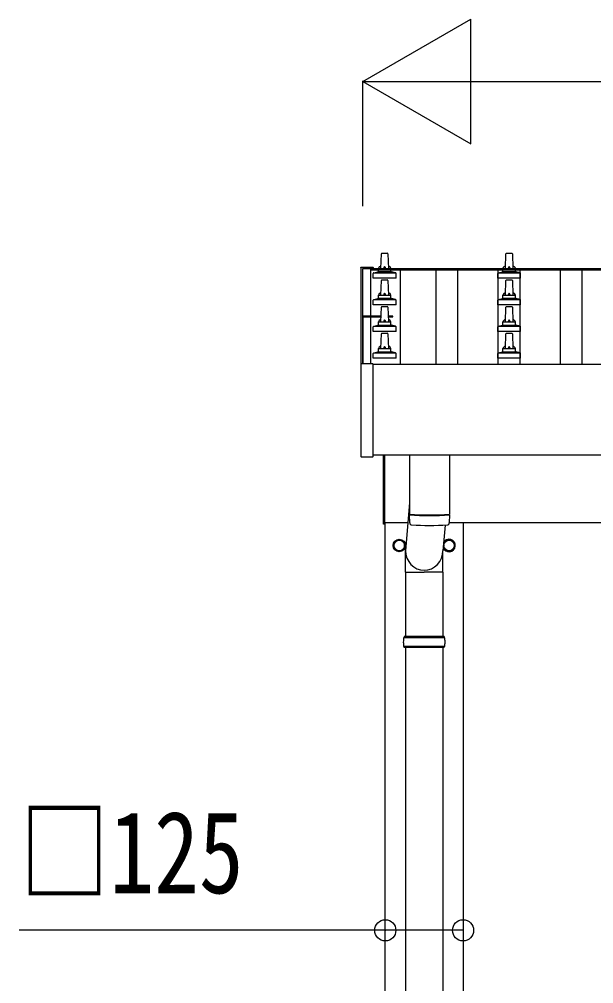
# Model space of a CAD drawing. Units: millimetres, scale not verified. Extents: x -16820 to 16820, y -11880 to 11880.
# Drawn here: x -14269 to -13346, y -3323 to -1774 of the extents above; entities that cross this region are included whole.
import ezdxf
from ezdxf.enums import TextEntityAlignment as Align

# ---------------------------------------------------------------- set-up
doc = ezdxf.new("R2010")
doc.units = ezdxf.units.MM
doc.header["$LTSCALE"] = 50
for name, color, linetype in [('0-5_YKK_13', 4, 'Continuous'), ('0-6_YKK_A1', 4, 'Continuous'), ('0-7_YKK_D', 6, 'Continuous')]:
    doc.layers.add(name, color=color, linetype=linetype)
doc.styles.add('ＭＳ ゴシック', font='')
doc.styles.get('ＭＳ ゴシック').set_extended_font_data('MS Gothic')

msp = doc.modelspace()

# ---------------------------------------------------------------- linework, layer by layer
at = {"layer": '0-5_YKK_13'}
for p, q in [((-13687.62, -2174.41), (-13686.89, -2150.89)), ((-13685.89, -2149.91), (-13677.34, -2149.91)), ((-13676.34, -2150.89), (-13675.62, -2174.41)), ((-13487.62, -2174.41), (-13486.89, -2150.89)), ((-13485.89, -2149.91), (-13477.34, -2149.91)), ((-13476.34, -2150.89), (-13475.62, -2174.41)), ((-13719.92, -2172.92), (-13719.92, -2173.52)), ((-13719.92, -2173.52), (-13719.92, -2328.08)), ((-13718.92, -2172.4), (-13700.92, -2172.4)), ((-13699.92, -2173.52), (-13699.92, -2172.92)), ((-13699.92, -2173.59), (-13699.92, -2173.52)), ((-13699.87, -2189.91), (-13699.87, -2182.2)), ((-13699.48, -2181.41), (-13663.75, -2181.41)), ((-13699.1, -2181.23), (-13692.38, -2179.6)), ((-13692, -2179.41), (-13671.23, -2179.41)), ((-13691.62, -2178.63), (-13691.62, -2174.41)), ((-13690.62, -2174.41), (-13672.62, -2174.41)), ((-13671.62, -2178.63), (-13671.62, -2174.41)), ((-13664.13, -2181.23), (-13670.85, -2179.6)), ((-13663.37, -2189.91), (-13663.37, -2182.2)), ((-13499.87, -2189.91), (-13499.87, -2182.2)), ((-13499.48, -2181.41), (-13463.75, -2181.41)), ((-13499.1, -2181.23), (-13492.38, -2179.6)), ((-13492, -2179.41), (-13471.23, -2179.41)), ((-13491.62, -2178.63), (-13491.62, -2174.41)), ((-13490.62, -2174.41), (-13472.62, -2174.41)), ((-13471.62, -2178.63), (-13471.62, -2174.41)), ((-13464.13, -2181.23), (-13470.85, -2179.6)), ((-13463.37, -2189.91), (-13463.37, -2182.2)), ((-13663.37, -2189.91), (-13699.87, -2189.91)), ((-13687.62, -2217.27), (-13686.89, -2193.74)), ((-13685.89, -2192.77), (-13677.34, -2192.77)), ((-13676.34, -2193.74), (-13675.62, -2217.27)), ((-13463.37, -2189.91), (-13499.87, -2189.91)), ((-13487.62, -2217.27), (-13486.89, -2193.74)), ((-13485.89, -2192.77), (-13477.34, -2192.77)), ((-13476.34, -2193.74), (-13475.62, -2217.27)), ((-13699.87, -2232.77), (-13699.87, -2225.06)), ((-13699.48, -2224.27), (-13663.75, -2224.27)), ((-13699.1, -2224.08), (-13692.38, -2222.45)), ((-13692, -2222.27), (-13671.23, -2222.27)), ((-13691.62, -2221.48), (-13691.62, -2217.27)), ((-13690.62, -2217.27), (-13672.62, -2217.27)), ((-13671.62, -2221.48), (-13671.62, -2217.27)), ((-13664.13, -2224.08), (-13670.85, -2222.45)), ((-13663.37, -2232.77), (-13663.37, -2225.06)), ((-13499.87, -2232.77), (-13499.87, -2225.06)), ((-13499.48, -2224.27), (-13463.75, -2224.27)), ((-13499.1, -2224.08), (-13492.38, -2222.45)), ((-13492, -2222.27), (-13471.23, -2222.27)), ((-13491.62, -2221.48), (-13491.62, -2217.27)), ((-13490.62, -2217.27), (-13472.62, -2217.27)), ((-13471.62, -2221.48), (-13471.62, -2217.27)), ((-13464.13, -2224.08), (-13470.85, -2222.45)), ((-13463.37, -2232.77), (-13463.37, -2225.06)), ((-13663.37, -2232.77), (-13699.87, -2232.77)), ((-13687.62, -2260.13), (-13686.89, -2236.6)), ((-13685.89, -2235.63), (-13677.34, -2235.63)), ((-13676.34, -2236.6), (-13675.62, -2260.13)), ((-13463.37, -2232.77), (-13499.87, -2232.77)), ((-13487.62, -2260.13), (-13486.89, -2236.6)), ((-13485.89, -2235.63), (-13477.34, -2235.63)), ((-13476.34, -2236.6), (-13475.62, -2260.13)), ((-13717.12, -2251.28), (-13717.12, -2327.59)), ((-13687.33, -2250.78), (-13716.62, -2250.78)), ((-13687.35, -2251.43), (-13716.62, -2251.43)), ((-13716.62, -2251.93), (-13687.36, -2251.93)), ((-13716.62, -2251.93), (-13716.62, -2327.59)), ((-13715.62, -2251.93), (-13715.62, -2251.43)), ((-13691.62, -2264.34), (-13691.62, -2260.13)), ((-13690.62, -2260.13), (-13672.62, -2260.13)), ((-13671.62, -2264.34), (-13671.62, -2260.13)), ((-13491.62, -2264.34), (-13491.62, -2260.13)), ((-13490.62, -2260.13), (-13472.62, -2260.13)), ((-13471.62, -2264.34), (-13471.62, -2260.13)), ((-13716.62, -2264.12), (-13717.12, -2264.12)), ((-13716.62, -2264.63), (-13717.12, -2264.63)), ((-13699.87, -2275.63), (-13699.87, -2267.91)), ((-13663.37, -2275.63), (-13699.87, -2275.63)), ((-13699.48, -2267.13), (-13663.75, -2267.13)), ((-13699.1, -2266.94), (-13692.38, -2265.31)), ((-13692, -2265.13), (-13671.23, -2265.13)), ((-13664.13, -2266.94), (-13670.85, -2265.31)), ((-13663.37, -2275.63), (-13663.37, -2267.91)), ((-13499.87, -2275.63), (-13499.87, -2267.91)), ((-13463.37, -2275.63), (-13499.87, -2275.63)), ((-13499.48, -2267.13), (-13463.75, -2267.13)), ((-13499.1, -2266.94), (-13492.38, -2265.31)), ((-13492, -2265.13), (-13471.23, -2265.13)), ((-13464.13, -2266.94), (-13470.85, -2265.31)), ((-13463.37, -2275.63), (-13463.37, -2267.91)), ((-13716.62, -2289.12), (-13717.12, -2289.12)), ((-13716.62, -2289.63), (-13717.12, -2289.63)), ((-13687.62, -2302.98), (-13686.89, -2279.46)), ((-13685.89, -2278.48), (-13677.34, -2278.48)), ((-13676.34, -2279.46), (-13675.62, -2302.98)), ((-13487.62, -2302.98), (-13486.89, -2279.46)), ((-13485.89, -2278.48), (-13477.34, -2278.48)), ((-13476.34, -2279.46), (-13475.62, -2302.98)), ((-13691.62, -2307.2), (-13691.62, -2302.98)), ((-13690.62, -2302.98), (-13672.62, -2302.98)), ((-13671.62, -2307.2), (-13671.62, -2302.98)), ((-13491.62, -2307.2), (-13491.62, -2302.98)), ((-13490.62, -2302.98), (-13472.62, -2302.98)), ((-13471.62, -2307.2), (-13471.62, -2302.98)), ((-13716.62, -2318.12), (-13717.12, -2318.12)), ((-13716.62, -2318.63), (-13717.12, -2318.63)), ((-13699.87, -2318.48), (-13699.87, -2310.77)), ((-13663.37, -2318.48), (-13699.87, -2318.48)), ((-13699.48, -2309.98), (-13663.75, -2309.98)), ((-13699.1, -2309.8), (-13692.38, -2308.17)), ((-13692, -2307.98), (-13671.23, -2307.98)), ((-13664.13, -2309.8), (-13670.85, -2308.17)), ((-13663.37, -2318.48), (-13663.37, -2310.77)), ((-13499.87, -2318.48), (-13499.87, -2310.77)), ((-13463.37, -2318.48), (-13499.87, -2318.48)), ((-13499.48, -2309.98), (-13463.75, -2309.98)), ((-13499.1, -2309.8), (-13492.38, -2308.17)), ((-13492, -2307.98), (-13471.23, -2307.98)), ((-13464.13, -2309.8), (-13470.85, -2308.17)), ((-13463.37, -2318.48), (-13463.37, -2310.77)), ((-13719.92, -2328.09), (-13719.92, -2476.09)), ((-13718.92, -2327.59), (-13719.42, -2327.59)), ((-13700.92, -2327.59), (-13718.92, -2327.59)), ((-13700.42, -2327.59), (-13700.92, -2327.59)), ((-13699.92, -2476.09), (-13699.92, -2328.09)), ((-13719.42, -2476.59), (-13700.42, -2476.59)), ((-13683.62, -2584.74), (-13683.62, -2473.88)), ((-13681.62, -2473.88), (-13681.62, -2584.74)), ((-13641.62, -2473.88), (-13641.62, -2569.03)), ((-13577.62, -2473.88), (-13577.62, -2569.03)), ((-13641.62, -2550.21), (-13648.17, -2627.52)), ((-13641.42, -2583.01), (-13641.65, -2570.03)), ((-13637.14, -2569.31), (-13637.12, -2570.31)), ((-13582.09, -2569.31), (-13582.11, -2570.31)), ((-13577.59, -2570.03), (-13577.81, -2583.01)), ((-13681.62, -2584.74), (-13683.62, -2584.74)), ((-13584.62, -2586.38), (-13588.06, -2627.52)), ((-13649.52, -2618.99), (-13649.62, -2618.99)), ((-13649.52, -2619.49), (-13649.62, -2619.49)), ((-13648.27, -2662.19), (-13648.27, -2627.52)), ((-13587.97, -2662.19), (-13587.97, -2627.52)), ((-13586.71, -2618.99), (-13586.61, -2618.99)), ((-13586.71, -2619.49), (-13586.61, -2619.49)), ((-13648.27, -2662.19), (-13618.12, -2662.19)), ((-13648.12, -2662.19), (-13648.12, -2765.25)), ((-13587.97, -2662.19), (-13618.12, -2662.19)), ((-13588.12, -2662.19), (-13588.12, -2765.25)), ((-13585.12, -2767.25), (-13651.12, -2767.25)), ((-13586.12, -2765.25), (-13650.12, -2765.25)), ((-13650.12, -2765.25), (-13650.12, -2767.25)), ((-13586.12, -2765.25), (-13586.12, -2767.25)), ((-13585.12, -2781.25), (-13651.12, -2781.25)), ((-13650.12, -2783.25), (-13650.12, -2781.25)), ((-13586.12, -2783.25), (-13650.12, -2783.25)), ((-13648.12, -2783.25), (-13648.12, -3750.74)), ((-13588.12, -2783.25), (-13588.12, -3750.74)), ((-13586.12, -2783.25), (-13586.12, -2781.25))]:
    msp.add_line(p, q, dxfattribs=at)
for points in [[(-13719.92, -2172.92), (-13719.88, -2172.73), (-13719.81, -2172.61), (-13719.72, -2172.52), (-13719.63, -2172.47), (-13719.56, -2172.44), (-13719.5, -2172.43), (-13719.47, -2172.42), (-13719.42, -2172.42), (-13719.24, -2172.41), (-13719.06, -2172.41), (-13718.92, -2172.4)], [(-13700.92, -2172.4), (-13700.73, -2172.41), (-13700.56, -2172.41), (-13700.42, -2172.42), (-13700.35, -2172.43), (-13700.29, -2172.44), (-13700.2, -2172.47), (-13700.06, -2172.57), (-13699.97, -2172.7), (-13699.97, -2172.72)], [(-13668.62, -2251.43), (-13668.62, -2250.78), (-13675.91, -2250.78)], [(-13675.87, -2251.93), (-13668.62, -2251.93), (-13668.62, -2251.43), (-13675.89, -2251.43)]]:
    msp.add_lwpolyline(points, dxfattribs=at)
for points in [[(-13658.12, -2609.43), (-13666.62, -2614.34), (-13666.62, -2624.15), (-13658.12, -2629.06), (-13649.62, -2624.15), (-13649.62, -2614.34)], [(-13578.12, -2609.43), (-13569.62, -2614.34), (-13569.62, -2624.15), (-13578.12, -2629.06), (-13586.62, -2624.15), (-13586.62, -2614.34)]]:
    msp.add_lwpolyline(points, close=True, dxfattribs=at)
for centre, radius in [((-13658.12, -2619.24), 10), ((-13658.12, -2619.24), 8.5), ((-13578.12, -2619.24), 8.5)]:
    msp.add_circle(centre, radius, dxfattribs=at)
for centre, radius, start, end in [((-13685.89, -2150.91), 1, 90, 178.60509), ((-13677.34, -2150.91), 1, 1.39491, 90), ((-13485.89, -2150.91), 1, 90, 178.60509), ((-13477.34, -2150.91), 1, 1.39491, 90), ((-13700.42, -2172.92), 0.499, 0.00068, 23.5008), ((-13698.87, -2182.2), 1, 103.62699, 180), ((-13692.62, -2178.63), 1, 283.62699, 0), ((-13687.53, -2175.05), 4.13, 90, 171.17633), ((-13690.62, -2175.41), 1, 90, 180), ((-13678.28, -2174.41), 4.83, 133.60282, 180), ((-13684.95, -2174.41), 4.83, 0, 46.39718), ((-13675.7, -2175.05), 4.13, 8.82367, 90), ((-13672.62, -2175.41), 1, 0, 90), ((-13670.62, -2178.63), 1, 180, 256.37301), ((-13664.37, -2182.2), 1, 0, 76.37301), ((-13498.87, -2182.2), 1, 103.62699, 180), ((-13492.62, -2178.63), 1, 283.62699, 0), ((-13487.53, -2175.05), 4.13, 90, 171.17633), ((-13490.62, -2175.41), 1, 90, 180), ((-13478.28, -2174.41), 4.83, 133.60282, 180), ((-13484.95, -2174.41), 4.83, 0, 46.39718), ((-13475.7, -2175.05), 4.13, 8.82367, 90), ((-13472.62, -2175.41), 1, 0, 90), ((-13470.62, -2178.63), 1, 180, 256.37301), ((-13464.37, -2182.2), 1, 0, 76.37301), ((-13685.89, -2193.77), 1, 90, 178.60509), ((-13677.34, -2193.77), 1, 1.39491, 90), ((-13485.89, -2193.77), 1, 90, 178.60509), ((-13477.34, -2193.77), 1, 1.39491, 90), ((-13687.53, -2217.9), 4.13, 90, 171.17633), ((-13678.28, -2217.27), 4.83, 133.60282, 180), ((-13684.95, -2217.27), 4.83, 0, 46.39718), ((-13675.7, -2217.9), 4.13, 8.82367, 90), ((-13487.53, -2217.9), 4.13, 90, 171.17633), ((-13478.28, -2217.27), 4.83, 133.60282, 180), ((-13484.95, -2217.27), 4.83, 0, 46.39718), ((-13475.7, -2217.9), 4.13, 8.82367, 90), ((-13698.87, -2225.06), 1, 103.62699, 180), ((-13692.62, -2221.48), 1, 283.62699, 0), ((-13690.62, -2218.27), 1, 90, 180), ((-13672.62, -2218.27), 1, 0, 90), ((-13670.62, -2221.48), 1, 180, 256.37301), ((-13664.37, -2225.06), 1, 0, 76.37301), ((-13498.87, -2225.06), 1, 103.62699, 180), ((-13492.62, -2221.48), 1, 283.62699, 0), ((-13490.62, -2218.27), 1, 90, 180), ((-13472.62, -2218.27), 1, 0, 90), ((-13470.62, -2221.48), 1, 180, 256.37301), ((-13464.37, -2225.06), 1, 0, 76.37301), ((-13685.89, -2236.63), 1, 90, 178.60509), ((-13677.34, -2236.63), 1, 1.39491, 90), ((-13485.89, -2236.63), 1, 90, 178.60509), ((-13477.34, -2236.63), 1, 1.39491, 90), ((-13716.62, -2251.28), 0.5, 90, 180), ((-13716.62, -2251.93), 0.5, 90, 180), ((-13687.53, -2260.76), 4.13, 90, 171.17633), ((-13690.62, -2261.13), 1, 90, 180), ((-13678.28, -2260.13), 4.83, 133.60282, 180), ((-13684.95, -2260.13), 4.83, 0, 46.39718), ((-13675.7, -2260.76), 4.13, 8.82367, 90), ((-13672.62, -2261.13), 1, 0, 90), ((-13487.53, -2260.76), 4.13, 90, 171.17633), ((-13490.62, -2261.13), 1, 90, 180), ((-13478.28, -2260.13), 4.83, 133.60282, 180), ((-13484.95, -2260.13), 4.83, 0, 46.39718), ((-13475.7, -2260.76), 4.13, 8.82367, 90), ((-13472.62, -2261.13), 1, 0, 90), ((-13698.87, -2267.91), 1, 103.62699, 180), ((-13692.62, -2264.34), 1, 283.62699, 0), ((-13670.62, -2264.34), 1, 180, 256.37301), ((-13664.37, -2267.91), 1, 0, 76.37301), ((-13498.87, -2267.91), 1, 103.62699, 180), ((-13492.62, -2264.34), 1, 283.62699, 0), ((-13470.62, -2264.34), 1, 180, 256.37301), ((-13464.37, -2267.91), 1, 0, 76.37301), ((-13685.89, -2279.48), 1, 90, 178.60509), ((-13677.34, -2279.48), 1, 1.39491, 90), ((-13485.89, -2279.48), 1, 90, 178.60509), ((-13477.34, -2279.48), 1, 1.39491, 90), ((-13692.62, -2307.2), 1, 283.62699, 0), ((-13687.53, -2303.62), 4.13, 90, 171.17633), ((-13690.62, -2303.98), 1, 90, 180), ((-13678.28, -2302.98), 4.83, 133.60282, 180), ((-13684.95, -2302.98), 4.83, 0, 46.39718), ((-13675.7, -2303.62), 4.13, 8.82367, 90), ((-13672.62, -2303.98), 1, 0, 90), ((-13670.62, -2307.2), 1, 180, 256.37301), ((-13492.62, -2307.2), 1, 283.62699, 0), ((-13487.53, -2303.62), 4.13, 90, 171.17633), ((-13490.62, -2303.98), 1, 90, 180), ((-13478.28, -2302.98), 4.83, 133.60282, 180), ((-13484.95, -2302.98), 4.83, 0, 46.39718), ((-13475.7, -2303.62), 4.13, 8.82367, 90), ((-13472.62, -2303.98), 1, 0, 90), ((-13470.62, -2307.2), 1, 180, 256.37301), ((-13698.87, -2310.77), 1, 103.62699, 180), ((-13664.37, -2310.77), 1, 0, 76.37301), ((-13498.87, -2310.77), 1, 103.62699, 180), ((-13464.37, -2310.77), 1, 0, 76.37301), ((-13719.42, -2328.09), 0.5, 90, 180), ((-13700.42, -2328.09), 0.5, 0, 90), ((-13719.42, -2476.09), 0.5, 180, 270), ((-13700.42, -2476.09), 0.5, 270, 0), ((-13609.62, -2089.29), 480.8, 266.18381, 273.81619), ((-13609.62, -2090.29), 480.8, 266.18381, 273.81619), ((-13638, -2582.77), 3.43, 183.91307, 262.91645), ((-13609.63, -2067.31), 519.67, 266.82357, 273.17802), ((-13581.23, -2582.77), 3.43, 277.00994, 356.09787), ((-13658.12, -2619.24), 8.6, 111.25399, 128.74601), ((-13658.12, -2619.24), 8.6, 51.25399, 68.74601), ((-13578.12, -2619.24), 10, 198.01034, 152.44217), ((-13578.12, -2619.24), 8.6, 111.25399, 128.74601), ((-13578.12, -2619.24), 8.6, 51.25399, 68.74601), ((-13658.12, -2619.24), 8.6, 171.25399, 188.74601), ((-13658.12, -2619.24), 8.6, 231.25399, 248.74601), ((-13658.12, -2619.24), 8.6, 291.25399, 308.74601), ((-13658.12, -2619.24), 8.6, 1.66581, 8.74601), ((-13658.12, -2619.24), 8.6, 351.25399, 358.33419), ((-13578.12, -2619.24), 8.6, 171.25399, 178.33419), ((-13578.12, -2619.24), 8.6, 181.66581, 188.74601), ((-13578.12, -2619.24), 8.6, 231.25399, 248.74601), ((-13578.12, -2619.24), 8.6, 291.25399, 308.74601), ((-13578.12, -2619.24), 8.6, 351.25399, 8.74601), ((-13602.37, -2774.25), 49.25, 171.82876, 180.00002), ((-13633.87, -2774.25), 49.25, 359.99998, 8.17124), ((-13602.37, -2774.25), 49.25, 180.00002, 188.17127), ((-13633.87, -2774.25), 49.25, 351.82873, 359.99998)]:
    msp.add_arc(centre, radius, start, end, dxfattribs=at)
msp.add_ellipse((-13618.12, -2627.52), major_axis=(0, -31.56), ratio=0.952301, start_param=4.712389, end_param=7.8539816, dxfattribs=at)
at = {"layer": '0-6_YKK_A1'}
for p, q in [((-13716.62, -2174.55), (-13704.62, -2174.55)), ((-13716.62, -2327.59), (-13716.62, -2174.55)), ((-13704.62, -2174.14), (-10658.62, -2174.14)), ((-13704.62, -2174.14), (-13704.62, -2176.65)), ((-13704.62, -2174.55), (-13704.62, -2327.59)), ((-13704.62, -2176.65), (-10658.62, -2176.65)), ((-13656.62, -2176.65), (-13656.62, -2328.21)), ((-13599.12, -2328.14), (-13599.12, -2176.65)), ((-13564.12, -2328.14), (-13564.12, -2176.65)), ((-13499.12, -2328.14), (-13499.12, -2176.65)), ((-13464.12, -2328.14), (-13464.12, -2176.65)), ((-13399.12, -2328.14), (-13399.12, -2176.65)), ((-13364.12, -2328.14), (-13364.12, -2176.65)), ((-13699.92, -2328.21), (-10663.31, -2328.21)), ((-10663.31, -2473.88), (-13699.92, -2473.88)), ((-13681.62, -2582.24), (-13644.33, -2582.24)), ((-13680.62, -5382.24), (-13680.62, -2582.24)), ((-13577.8, -2582.24), (-10785.43, -2582.24)), ((-13555.62, -2582.24), (-13555.62, -5382.24))]:
    msp.add_line(p, q, dxfattribs=at)
at = {"layer": '0-7_YKK_D'}
for p, q in [((-13716.62, -1874.14), (-13543.41, -1774.14)), ((-13543.41, -1974.14), (-13543.41, -1774.14)), ((-13716.62, -2074.14), (-13716.62, -1873.14)), ((-13716.62, -1874.14), (-13543.41, -1974.14)), ((-13716.62, -1874.14), (-13370.21, -1874.14)), ((-13516.62, -1874.14), (-10846.62, -1874.14)), ((-13680.62, -3237.24), (-13680.62, -3238.24))]:
    msp.add_line(p, q, dxfattribs=at)
msp.add_lwpolyline([(-13555.62, -3237.24), (-13680.62, -3237.24), (-14268.62, -3237.24)], dxfattribs=at)
for centre in [(-13680.62, -3237.24), (-13555.62, -3237.24)]:
    msp.add_circle(centre, 17, dxfattribs=at)

# ---------------------------------------------------------------- texts
at = {"layer": '0-7_YKK_D', "style": 'ＭＳ ゴシック', "width": 0.8}
msp.add_text('□125', height=132, dxfattribs=at).set_placement((-14267.82, -3217.24), align=Align.BOTTOM_LEFT)

doc.saveas('drawing.dxf')
